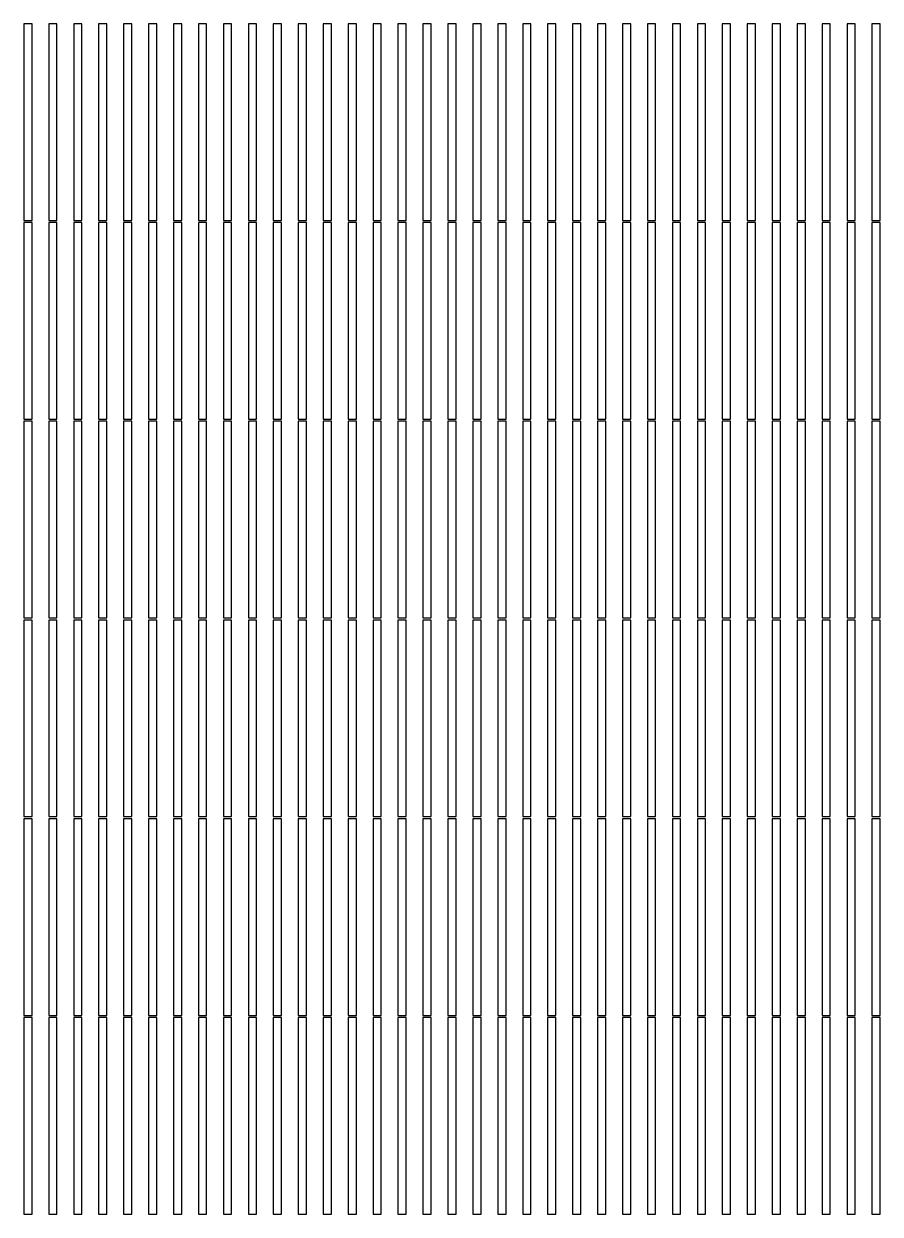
# Model space of a CAD drawing. Header units: metres. Extents: x 570524 to 572472, y 4163279 to 4164690.
# Drawn here: x 570762 to 570999, y 4163619.2 to 4163948.8 of the extents above; entities that cross this region are included whole.
import ezdxf

# ---------------------------------------------------------------- set-up
doc = ezdxf.new("R2010")
doc.units = ezdxf.units.M

msp = doc.modelspace()

# ---------------------------------------------------------------- linework, layer by layer
at = {"layer": 'PV_TABLE'}
for p, q in [((570764.319, 4163948.815), (570762.041, 4163948.815)), ((570762.041, 4163948.815), (570762.041, 4163894.385)), ((570764.319, 4163894.385), (570764.319, 4163948.815)), ((570771.219, 4163948.815), (570768.941, 4163948.815)), ((570768.941, 4163948.815), (570768.941, 4163894.385)), ((570771.219, 4163894.385), (570771.219, 4163948.815)), ((570778.119, 4163948.815), (570775.841, 4163948.815)), ((570775.841, 4163948.815), (570775.841, 4163894.385)), ((570778.119, 4163894.385), (570778.119, 4163948.815)), ((570785.029, 4163948.815), (570782.751, 4163948.815)), ((570782.751, 4163948.815), (570782.751, 4163894.385)), ((570785.029, 4163894.385), (570785.029, 4163948.815)), ((570791.929, 4163948.815), (570789.651, 4163948.815)), ((570789.651, 4163948.815), (570789.651, 4163894.385)), ((570791.929, 4163894.385), (570791.929, 4163948.815)), ((570798.829, 4163948.815), (570796.551, 4163948.815)), ((570796.551, 4163948.815), (570796.551, 4163894.385)), ((570798.829, 4163894.385), (570798.829, 4163948.815)), ((570805.739, 4163948.815), (570803.461, 4163948.815)), ((570803.461, 4163948.815), (570803.461, 4163894.385)), ((570805.739, 4163894.385), (570805.739, 4163948.815)), ((570812.639, 4163948.815), (570810.361, 4163948.815)), ((570810.361, 4163948.815), (570810.361, 4163894.385)), ((570812.639, 4163894.385), (570812.639, 4163948.815)), ((570819.539, 4163948.815), (570817.261, 4163948.815)), ((570817.261, 4163948.815), (570817.261, 4163894.385)), ((570819.539, 4163894.385), (570819.539, 4163948.815)), ((570826.449, 4163948.815), (570824.171, 4163948.815)), ((570824.171, 4163948.815), (570824.171, 4163894.385)), ((570826.449, 4163894.385), (570826.449, 4163948.815)), ((570833.349, 4163948.815), (570831.071, 4163948.815)), ((570831.071, 4163948.815), (570831.071, 4163894.385)), ((570833.349, 4163894.385), (570833.349, 4163948.815)), ((570840.249, 4163948.815), (570837.971, 4163948.815)), ((570837.971, 4163948.815), (570837.971, 4163894.385)), ((570840.249, 4163894.385), (570840.249, 4163948.815)), ((570847.149, 4163948.815), (570844.871, 4163948.815)), ((570844.871, 4163948.815), (570844.871, 4163894.385)), ((570847.149, 4163894.385), (570847.149, 4163948.815)), ((570854.059, 4163948.815), (570851.781, 4163948.815)), ((570851.781, 4163948.815), (570851.781, 4163894.385)), ((570854.059, 4163894.385), (570854.059, 4163948.815)), ((570860.959, 4163948.815), (570858.681, 4163948.815)), ((570858.681, 4163948.815), (570858.681, 4163894.385)), ((570860.959, 4163894.385), (570860.959, 4163948.815)), ((570867.859, 4163948.815), (570865.581, 4163948.815)), ((570865.581, 4163948.815), (570865.581, 4163894.385)), ((570867.859, 4163894.385), (570867.859, 4163948.815)), ((570874.769, 4163948.815), (570872.491, 4163948.815)), ((570872.491, 4163948.815), (570872.491, 4163894.385)), ((570874.769, 4163894.385), (570874.769, 4163948.815)), ((570881.669, 4163948.815), (570879.391, 4163948.815)), ((570879.391, 4163948.815), (570879.391, 4163894.385)), ((570881.669, 4163894.385), (570881.669, 4163948.815)), ((570888.569, 4163948.815), (570886.291, 4163948.815)), ((570886.291, 4163948.815), (570886.291, 4163894.385)), ((570888.569, 4163894.385), (570888.569, 4163948.815)), ((570895.479, 4163948.815), (570893.201, 4163948.815)), ((570893.201, 4163948.815), (570893.201, 4163894.385)), ((570895.479, 4163894.385), (570895.479, 4163948.815)), ((570902.379, 4163948.815), (570900.101, 4163948.815)), ((570900.101, 4163948.815), (570900.101, 4163894.385)), ((570902.379, 4163894.385), (570902.379, 4163948.815)), ((570909.279, 4163948.815), (570907.001, 4163948.815)), ((570907.001, 4163948.815), (570907.001, 4163894.385)), ((570909.279, 4163894.385), (570909.279, 4163948.815)), ((570916.179, 4163948.815), (570913.901, 4163948.815)), ((570913.901, 4163948.815), (570913.901, 4163894.385)), ((570916.179, 4163894.385), (570916.179, 4163948.815)), ((570923.089, 4163948.815), (570920.811, 4163948.815)), ((570920.811, 4163948.815), (570920.811, 4163894.385)), ((570923.089, 4163894.385), (570923.089, 4163948.815)), ((570929.989, 4163948.815), (570927.711, 4163948.815)), ((570927.711, 4163948.815), (570927.711, 4163894.385)), ((570929.989, 4163894.385), (570929.989, 4163948.815)), ((570936.889, 4163948.815), (570934.611, 4163948.815)), ((570934.611, 4163948.815), (570934.611, 4163894.385)), ((570936.889, 4163894.385), (570936.889, 4163948.815)), ((570943.799, 4163948.815), (570941.521, 4163948.815)), ((570941.521, 4163948.815), (570941.521, 4163894.385)), ((570943.799, 4163894.385), (570943.799, 4163948.815)), ((570950.699, 4163948.815), (570948.421, 4163948.815)), ((570948.421, 4163948.815), (570948.421, 4163894.385)), ((570950.699, 4163894.385), (570950.699, 4163948.815)), ((570957.599, 4163948.815), (570955.321, 4163948.815)), ((570955.321, 4163948.815), (570955.321, 4163894.385)), ((570957.599, 4163894.385), (570957.599, 4163948.815)), ((570964.509, 4163948.815), (570962.231, 4163948.815)), ((570962.231, 4163948.815), (570962.231, 4163894.385)), ((570964.509, 4163894.385), (570964.509, 4163948.815)), ((570971.409, 4163948.815), (570969.131, 4163948.815)), ((570969.131, 4163948.815), (570969.131, 4163894.385)), ((570971.409, 4163894.385), (570971.409, 4163948.815)), ((570978.309, 4163948.815), (570976.031, 4163948.815)), ((570976.031, 4163948.815), (570976.031, 4163894.385)), ((570978.309, 4163894.385), (570978.309, 4163948.815)), ((570985.209, 4163948.815), (570982.931, 4163948.815)), ((570982.931, 4163948.815), (570982.931, 4163894.385)), ((570985.209, 4163894.385), (570985.209, 4163948.815)), ((570992.119, 4163948.815), (570989.841, 4163948.815)), ((570989.841, 4163948.815), (570989.841, 4163894.385)), ((570992.119, 4163894.385), (570992.119, 4163948.815)), ((570999.019, 4163948.815), (570996.741, 4163948.815)), ((570996.741, 4163948.815), (570996.741, 4163894.385)), ((570999.019, 4163894.385), (570999.019, 4163948.815)), ((570762.041, 4163894.385), (570764.319, 4163894.385)), ((570764.319, 4163893.785), (570762.041, 4163893.785)), ((570762.041, 4163893.785), (570762.041, 4163839.355)), ((570764.319, 4163839.355), (570764.319, 4163893.785)), ((570768.941, 4163894.385), (570771.219, 4163894.385)), ((570771.219, 4163893.785), (570768.941, 4163893.785)), ((570768.941, 4163893.785), (570768.941, 4163839.355)), ((570771.219, 4163839.355), (570771.219, 4163893.785)), ((570775.841, 4163894.385), (570778.119, 4163894.385)), ((570778.119, 4163893.785), (570775.841, 4163893.785)), ((570775.841, 4163893.785), (570775.841, 4163839.355)), ((570778.119, 4163839.355), (570778.119, 4163893.785)), ((570782.751, 4163894.385), (570785.029, 4163894.385)), ((570785.029, 4163893.785), (570782.751, 4163893.785)), ((570782.751, 4163893.785), (570782.751, 4163839.355)), ((570785.029, 4163839.355), (570785.029, 4163893.785)), ((570789.651, 4163894.385), (570791.929, 4163894.385)), ((570791.929, 4163893.785), (570789.651, 4163893.785)), ((570789.651, 4163893.785), (570789.651, 4163839.355)), ((570791.929, 4163839.355), (570791.929, 4163893.785)), ((570796.551, 4163894.385), (570798.829, 4163894.385)), ((570798.829, 4163893.785), (570796.551, 4163893.785)), ((570796.551, 4163893.785), (570796.551, 4163839.355)), ((570798.829, 4163839.355), (570798.829, 4163893.785)), ((570803.461, 4163894.385), (570805.739, 4163894.385)), ((570805.739, 4163893.785), (570803.461, 4163893.785)), ((570803.461, 4163893.785), (570803.461, 4163839.355)), ((570805.739, 4163839.355), (570805.739, 4163893.785)), ((570810.361, 4163894.385), (570812.639, 4163894.385)), ((570812.639, 4163893.785), (570810.361, 4163893.785)), ((570810.361, 4163893.785), (570810.361, 4163839.355)), ((570812.639, 4163839.355), (570812.639, 4163893.785)), ((570817.261, 4163894.385), (570819.539, 4163894.385)), ((570819.539, 4163893.785), (570817.261, 4163893.785)), ((570817.261, 4163893.785), (570817.261, 4163839.355)), ((570819.539, 4163839.355), (570819.539, 4163893.785)), ((570824.171, 4163894.385), (570826.449, 4163894.385)), ((570826.449, 4163893.785), (570824.171, 4163893.785)), ((570824.171, 4163893.785), (570824.171, 4163839.355)), ((570826.449, 4163839.355), (570826.449, 4163893.785)), ((570831.071, 4163894.385), (570833.349, 4163894.385)), ((570833.349, 4163893.785), (570831.071, 4163893.785)), ((570831.071, 4163893.785), (570831.071, 4163839.355)), ((570833.349, 4163839.355), (570833.349, 4163893.785)), ((570837.971, 4163894.385), (570840.249, 4163894.385)), ((570840.249, 4163893.785), (570837.971, 4163893.785)), ((570837.971, 4163893.785), (570837.971, 4163839.355)), ((570840.249, 4163839.355), (570840.249, 4163893.785)), ((570844.871, 4163894.385), (570847.149, 4163894.385)), ((570847.149, 4163893.785), (570844.871, 4163893.785)), ((570844.871, 4163893.785), (570844.871, 4163839.355)), ((570847.149, 4163839.355), (570847.149, 4163893.785)), ((570851.781, 4163894.385), (570854.059, 4163894.385)), ((570854.059, 4163893.785), (570851.781, 4163893.785)), ((570851.781, 4163893.785), (570851.781, 4163839.355)), ((570854.059, 4163839.355), (570854.059, 4163893.785)), ((570858.681, 4163894.385), (570860.959, 4163894.385)), ((570860.959, 4163893.785), (570858.681, 4163893.785)), ((570858.681, 4163893.785), (570858.681, 4163839.355)), ((570860.959, 4163839.355), (570860.959, 4163893.785)), ((570865.581, 4163894.385), (570867.859, 4163894.385)), ((570867.859, 4163893.785), (570865.581, 4163893.785)), ((570865.581, 4163893.785), (570865.581, 4163839.355)), ((570867.859, 4163839.355), (570867.859, 4163893.785)), ((570872.491, 4163894.385), (570874.769, 4163894.385)), ((570874.769, 4163893.785), (570872.491, 4163893.785)), ((570872.491, 4163893.785), (570872.491, 4163839.355)), ((570874.769, 4163839.355), (570874.769, 4163893.785)), ((570879.391, 4163894.385), (570881.669, 4163894.385)), ((570881.669, 4163893.785), (570879.391, 4163893.785)), ((570879.391, 4163893.785), (570879.391, 4163839.355)), ((570881.669, 4163839.355), (570881.669, 4163893.785)), ((570886.291, 4163894.385), (570888.569, 4163894.385)), ((570888.569, 4163893.785), (570886.291, 4163893.785)), ((570886.291, 4163893.785), (570886.291, 4163839.355)), ((570888.569, 4163839.355), (570888.569, 4163893.785)), ((570893.201, 4163894.385), (570895.479, 4163894.385)), ((570895.479, 4163893.785), (570893.201, 4163893.785)), ((570893.201, 4163893.785), (570893.201, 4163839.355)), ((570895.479, 4163839.355), (570895.479, 4163893.785)), ((570900.101, 4163894.385), (570902.379, 4163894.385)), ((570902.379, 4163893.785), (570900.101, 4163893.785)), ((570900.101, 4163893.785), (570900.101, 4163839.355)), ((570902.379, 4163839.355), (570902.379, 4163893.785)), ((570907.001, 4163894.385), (570909.279, 4163894.385)), ((570909.279, 4163893.785), (570907.001, 4163893.785)), ((570907.001, 4163893.785), (570907.001, 4163839.355)), ((570909.279, 4163839.355), (570909.279, 4163893.785)), ((570913.901, 4163894.385), (570916.179, 4163894.385)), ((570916.179, 4163893.785), (570913.901, 4163893.785)), ((570913.901, 4163893.785), (570913.901, 4163839.355)), ((570916.179, 4163839.355), (570916.179, 4163893.785)), ((570920.811, 4163894.385), (570923.089, 4163894.385)), ((570923.089, 4163893.785), (570920.811, 4163893.785)), ((570920.811, 4163893.785), (570920.811, 4163839.355)), ((570923.089, 4163839.355), (570923.089, 4163893.785)), ((570927.711, 4163894.385), (570929.989, 4163894.385)), ((570929.989, 4163893.785), (570927.711, 4163893.785)), ((570927.711, 4163893.785), (570927.711, 4163839.355)), ((570929.989, 4163839.355), (570929.989, 4163893.785)), ((570934.611, 4163894.385), (570936.889, 4163894.385)), ((570936.889, 4163893.785), (570934.611, 4163893.785)), ((570934.611, 4163893.785), (570934.611, 4163839.355)), ((570936.889, 4163839.355), (570936.889, 4163893.785)), ((570941.521, 4163894.385), (570943.799, 4163894.385)), ((570943.799, 4163893.785), (570941.521, 4163893.785)), ((570941.521, 4163893.785), (570941.521, 4163839.355)), ((570943.799, 4163839.355), (570943.799, 4163893.785)), ((570948.421, 4163894.385), (570950.699, 4163894.385)), ((570950.699, 4163893.785), (570948.421, 4163893.785)), ((570948.421, 4163893.785), (570948.421, 4163839.355)), ((570950.699, 4163839.355), (570950.699, 4163893.785)), ((570955.321, 4163894.385), (570957.599, 4163894.385)), ((570957.599, 4163893.785), (570955.321, 4163893.785)), ((570955.321, 4163893.785), (570955.321, 4163839.355)), ((570957.599, 4163839.355), (570957.599, 4163893.785)), ((570962.231, 4163894.385), (570964.509, 4163894.385)), ((570964.509, 4163893.785), (570962.231, 4163893.785)), ((570962.231, 4163893.785), (570962.231, 4163839.355)), ((570964.509, 4163839.355), (570964.509, 4163893.785)), ((570969.131, 4163894.385), (570971.409, 4163894.385)), ((570971.409, 4163893.785), (570969.131, 4163893.785)), ((570969.131, 4163893.785), (570969.131, 4163839.355)), ((570971.409, 4163839.355), (570971.409, 4163893.785)), ((570976.031, 4163894.385), (570978.309, 4163894.385)), ((570978.309, 4163893.785), (570976.031, 4163893.785)), ((570976.031, 4163893.785), (570976.031, 4163839.355)), ((570978.309, 4163839.355), (570978.309, 4163893.785)), ((570982.931, 4163894.385), (570985.209, 4163894.385)), ((570985.209, 4163893.785), (570982.931, 4163893.785)), ((570982.931, 4163893.785), (570982.931, 4163839.355)), ((570985.209, 4163839.355), (570985.209, 4163893.785)), ((570989.841, 4163894.385), (570992.119, 4163894.385)), ((570992.119, 4163893.785), (570989.841, 4163893.785)), ((570989.841, 4163893.785), (570989.841, 4163839.355)), ((570992.119, 4163839.355), (570992.119, 4163893.785)), ((570996.741, 4163894.385), (570999.019, 4163894.385)), ((570999.019, 4163893.785), (570996.741, 4163893.785)), ((570996.741, 4163893.785), (570996.741, 4163839.355)), ((570999.019, 4163839.355), (570999.019, 4163893.785)), ((570762.041, 4163839.355), (570764.319, 4163839.355)), ((570768.941, 4163839.355), (570771.219, 4163839.355)), ((570775.841, 4163839.355), (570778.119, 4163839.355)), ((570782.751, 4163839.355), (570785.029, 4163839.355)), ((570789.651, 4163839.355), (570791.929, 4163839.355)), ((570796.551, 4163839.355), (570798.829, 4163839.355)), ((570803.461, 4163839.355), (570805.739, 4163839.355)), ((570810.361, 4163839.355), (570812.639, 4163839.355)), ((570817.261, 4163839.355), (570819.539, 4163839.355)), ((570824.171, 4163839.355), (570826.449, 4163839.355)), ((570831.071, 4163839.355), (570833.349, 4163839.355)), ((570837.971, 4163839.355), (570840.249, 4163839.355)), ((570844.871, 4163839.355), (570847.149, 4163839.355)), ((570851.781, 4163839.355), (570854.059, 4163839.355)), ((570858.681, 4163839.355), (570860.959, 4163839.355)), ((570865.581, 4163839.355), (570867.859, 4163839.355)), ((570872.491, 4163839.355), (570874.769, 4163839.355)), ((570879.391, 4163839.355), (570881.669, 4163839.355)), ((570886.291, 4163839.355), (570888.569, 4163839.355)), ((570893.201, 4163839.355), (570895.479, 4163839.355)), ((570900.101, 4163839.355), (570902.379, 4163839.355)), ((570907.001, 4163839.355), (570909.279, 4163839.355)), ((570913.901, 4163839.355), (570916.179, 4163839.355)), ((570920.811, 4163839.355), (570923.089, 4163839.355)), ((570927.711, 4163839.355), (570929.989, 4163839.355)), ((570934.611, 4163839.355), (570936.889, 4163839.355)), ((570941.521, 4163839.355), (570943.799, 4163839.355)), ((570948.421, 4163839.355), (570950.699, 4163839.355)), ((570955.321, 4163839.355), (570957.599, 4163839.355)), ((570962.231, 4163839.355), (570964.509, 4163839.355)), ((570969.131, 4163839.355), (570971.409, 4163839.355)), ((570976.031, 4163839.355), (570978.309, 4163839.355)), ((570982.931, 4163839.355), (570985.209, 4163839.355)), ((570989.841, 4163839.355), (570992.119, 4163839.355)), ((570996.741, 4163839.355), (570999.019, 4163839.355)), ((570764.319, 4163838.755), (570762.041, 4163838.755)), ((570762.041, 4163838.755), (570762.041, 4163784.325)), ((570764.319, 4163784.325), (570764.319, 4163838.755)), ((570771.219, 4163838.755), (570768.941, 4163838.755)), ((570768.941, 4163838.755), (570768.941, 4163784.325)), ((570771.219, 4163784.325), (570771.219, 4163838.755)), ((570778.119, 4163838.755), (570775.841, 4163838.755)), ((570775.841, 4163838.755), (570775.841, 4163784.325)), ((570778.119, 4163784.325), (570778.119, 4163838.755)), ((570785.029, 4163838.755), (570782.751, 4163838.755)), ((570782.751, 4163838.755), (570782.751, 4163784.325)), ((570785.029, 4163784.325), (570785.029, 4163838.755)), ((570791.929, 4163838.755), (570789.651, 4163838.755)), ((570789.651, 4163838.755), (570789.651, 4163784.325)), ((570791.929, 4163784.325), (570791.929, 4163838.755)), ((570798.829, 4163838.755), (570796.551, 4163838.755)), ((570796.551, 4163838.755), (570796.551, 4163784.325)), ((570798.829, 4163784.325), (570798.829, 4163838.755)), ((570805.739, 4163838.755), (570803.461, 4163838.755)), ((570803.461, 4163838.755), (570803.461, 4163784.325)), ((570805.739, 4163784.325), (570805.739, 4163838.755)), ((570812.639, 4163838.755), (570810.361, 4163838.755)), ((570810.361, 4163838.755), (570810.361, 4163784.325)), ((570812.639, 4163784.325), (570812.639, 4163838.755)), ((570819.539, 4163838.755), (570817.261, 4163838.755)), ((570817.261, 4163838.755), (570817.261, 4163784.325)), ((570819.539, 4163784.325), (570819.539, 4163838.755)), ((570826.449, 4163838.755), (570824.171, 4163838.755)), ((570824.171, 4163838.755), (570824.171, 4163784.325)), ((570826.449, 4163784.325), (570826.449, 4163838.755)), ((570833.349, 4163838.755), (570831.071, 4163838.755)), ((570831.071, 4163838.755), (570831.071, 4163784.325)), ((570833.349, 4163784.325), (570833.349, 4163838.755)), ((570840.249, 4163838.755), (570837.971, 4163838.755)), ((570837.971, 4163838.755), (570837.971, 4163784.325)), ((570840.249, 4163784.325), (570840.249, 4163838.755)), ((570847.149, 4163838.755), (570844.871, 4163838.755)), ((570844.871, 4163838.755), (570844.871, 4163784.325)), ((570847.149, 4163784.325), (570847.149, 4163838.755)), ((570854.059, 4163838.755), (570851.781, 4163838.755)), ((570851.781, 4163838.755), (570851.781, 4163784.325)), ((570854.059, 4163784.325), (570854.059, 4163838.755)), ((570860.959, 4163838.755), (570858.681, 4163838.755)), ((570858.681, 4163838.755), (570858.681, 4163784.325)), ((570860.959, 4163784.325), (570860.959, 4163838.755)), ((570867.859, 4163838.755), (570865.581, 4163838.755)), ((570865.581, 4163838.755), (570865.581, 4163784.325)), ((570867.859, 4163784.325), (570867.859, 4163838.755)), ((570874.769, 4163838.755), (570872.491, 4163838.755)), ((570872.491, 4163838.755), (570872.491, 4163784.325)), ((570874.769, 4163784.325), (570874.769, 4163838.755)), ((570881.669, 4163838.755), (570879.391, 4163838.755)), ((570879.391, 4163838.755), (570879.391, 4163784.325)), ((570881.669, 4163784.325), (570881.669, 4163838.755)), ((570888.569, 4163838.755), (570886.291, 4163838.755)), ((570886.291, 4163838.755), (570886.291, 4163784.325)), ((570888.569, 4163784.325), (570888.569, 4163838.755)), ((570895.479, 4163838.755), (570893.201, 4163838.755)), ((570893.201, 4163838.755), (570893.201, 4163784.325)), ((570895.479, 4163784.325), (570895.479, 4163838.755)), ((570902.379, 4163838.755), (570900.101, 4163838.755)), ((570900.101, 4163838.755), (570900.101, 4163784.325)), ((570902.379, 4163784.325), (570902.379, 4163838.755)), ((570909.279, 4163838.755), (570907.001, 4163838.755)), ((570907.001, 4163838.755), (570907.001, 4163784.325)), ((570909.279, 4163784.325), (570909.279, 4163838.755)), ((570916.179, 4163838.755), (570913.901, 4163838.755)), ((570913.901, 4163838.755), (570913.901, 4163784.325)), ((570916.179, 4163784.325), (570916.179, 4163838.755)), ((570923.089, 4163838.755), (570920.811, 4163838.755)), ((570920.811, 4163838.755), (570920.811, 4163784.325)), ((570923.089, 4163784.325), (570923.089, 4163838.755)), ((570929.989, 4163838.755), (570927.711, 4163838.755)), ((570927.711, 4163838.755), (570927.711, 4163784.325)), ((570929.989, 4163784.325), (570929.989, 4163838.755)), ((570936.889, 4163838.755), (570934.611, 4163838.755)), ((570934.611, 4163838.755), (570934.611, 4163784.325)), ((570936.889, 4163784.325), (570936.889, 4163838.755)), ((570943.799, 4163838.755), (570941.521, 4163838.755)), ((570941.521, 4163838.755), (570941.521, 4163784.325)), ((570943.799, 4163784.325), (570943.799, 4163838.755)), ((570950.699, 4163838.755), (570948.421, 4163838.755)), ((570948.421, 4163838.755), (570948.421, 4163784.325)), ((570950.699, 4163784.325), (570950.699, 4163838.755)), ((570957.599, 4163838.755), (570955.321, 4163838.755)), ((570955.321, 4163838.755), (570955.321, 4163784.325)), ((570957.599, 4163784.325), (570957.599, 4163838.755)), ((570964.509, 4163838.755), (570962.231, 4163838.755)), ((570962.231, 4163838.755), (570962.231, 4163784.325)), ((570964.509, 4163784.325), (570964.509, 4163838.755)), ((570971.409, 4163838.755), (570969.131, 4163838.755)), ((570969.131, 4163838.755), (570969.131, 4163784.325)), ((570971.409, 4163784.325), (570971.409, 4163838.755)), ((570978.309, 4163838.755), (570976.031, 4163838.755)), ((570976.031, 4163838.755), (570976.031, 4163784.325)), ((570978.309, 4163784.325), (570978.309, 4163838.755)), ((570985.209, 4163838.755), (570982.931, 4163838.755)), ((570982.931, 4163838.755), (570982.931, 4163784.325)), ((570985.209, 4163784.325), (570985.209, 4163838.755)), ((570992.119, 4163838.755), (570989.841, 4163838.755)), ((570989.841, 4163838.755), (570989.841, 4163784.325)), ((570992.119, 4163784.325), (570992.119, 4163838.755)), ((570999.019, 4163838.755), (570996.741, 4163838.755)), ((570996.741, 4163838.755), (570996.741, 4163784.325)), ((570999.019, 4163784.325), (570999.019, 4163838.755)), ((570762.041, 4163784.325), (570764.319, 4163784.325)), ((570764.319, 4163783.725), (570762.041, 4163783.725)), ((570762.041, 4163783.725), (570762.041, 4163729.295)), ((570764.319, 4163729.295), (570764.319, 4163783.725)), ((570768.941, 4163784.325), (570771.219, 4163784.325)), ((570771.219, 4163783.725), (570768.941, 4163783.725)), ((570768.941, 4163783.725), (570768.941, 4163729.295)), ((570771.219, 4163729.295), (570771.219, 4163783.725)), ((570775.841, 4163784.325), (570778.119, 4163784.325)), ((570778.119, 4163783.725), (570775.841, 4163783.725)), ((570775.841, 4163783.725), (570775.841, 4163729.295)), ((570778.119, 4163729.295), (570778.119, 4163783.725)), ((570782.751, 4163784.325), (570785.029, 4163784.325)), ((570785.029, 4163783.725), (570782.751, 4163783.725)), ((570782.751, 4163783.725), (570782.751, 4163729.295)), ((570785.029, 4163729.295), (570785.029, 4163783.725)), ((570789.651, 4163784.325), (570791.929, 4163784.325)), ((570791.929, 4163783.725), (570789.651, 4163783.725)), ((570789.651, 4163783.725), (570789.651, 4163729.295)), ((570791.929, 4163729.295), (570791.929, 4163783.725)), ((570796.551, 4163784.325), (570798.829, 4163784.325)), ((570798.829, 4163783.725), (570796.551, 4163783.725)), ((570796.551, 4163783.725), (570796.551, 4163729.295)), ((570798.829, 4163729.295), (570798.829, 4163783.725)), ((570803.461, 4163784.325), (570805.739, 4163784.325)), ((570805.739, 4163783.725), (570803.461, 4163783.725)), ((570803.461, 4163783.725), (570803.461, 4163729.295)), ((570805.739, 4163729.295), (570805.739, 4163783.725)), ((570810.361, 4163784.325), (570812.639, 4163784.325)), ((570812.639, 4163783.725), (570810.361, 4163783.725)), ((570810.361, 4163783.725), (570810.361, 4163729.295)), ((570812.639, 4163729.295), (570812.639, 4163783.725)), ((570817.261, 4163784.325), (570819.539, 4163784.325)), ((570819.539, 4163783.725), (570817.261, 4163783.725)), ((570817.261, 4163783.725), (570817.261, 4163729.295)), ((570819.539, 4163729.295), (570819.539, 4163783.725)), ((570824.171, 4163784.325), (570826.449, 4163784.325)), ((570826.449, 4163783.725), (570824.171, 4163783.725)), ((570824.171, 4163783.725), (570824.171, 4163729.295)), ((570826.449, 4163729.295), (570826.449, 4163783.725)), ((570831.071, 4163784.325), (570833.349, 4163784.325)), ((570833.349, 4163783.725), (570831.071, 4163783.725)), ((570831.071, 4163783.725), (570831.071, 4163729.295)), ((570833.349, 4163729.295), (570833.349, 4163783.725)), ((570837.971, 4163784.325), (570840.249, 4163784.325)), ((570840.249, 4163783.725), (570837.971, 4163783.725)), ((570837.971, 4163783.725), (570837.971, 4163729.295)), ((570840.249, 4163729.295), (570840.249, 4163783.725)), ((570844.871, 4163784.325), (570847.149, 4163784.325)), ((570847.149, 4163783.725), (570844.871, 4163783.725)), ((570844.871, 4163783.725), (570844.871, 4163729.295)), ((570847.149, 4163729.295), (570847.149, 4163783.725)), ((570851.781, 4163784.325), (570854.059, 4163784.325)), ((570854.059, 4163783.725), (570851.781, 4163783.725)), ((570851.781, 4163783.725), (570851.781, 4163729.295)), ((570854.059, 4163729.295), (570854.059, 4163783.725)), ((570858.681, 4163784.325), (570860.959, 4163784.325)), ((570860.959, 4163783.725), (570858.681, 4163783.725)), ((570858.681, 4163783.725), (570858.681, 4163729.295)), ((570860.959, 4163729.295), (570860.959, 4163783.725)), ((570865.581, 4163784.325), (570867.859, 4163784.325)), ((570867.859, 4163783.725), (570865.581, 4163783.725)), ((570865.581, 4163783.725), (570865.581, 4163729.295)), ((570867.859, 4163729.295), (570867.859, 4163783.725)), ((570872.491, 4163784.325), (570874.769, 4163784.325)), ((570874.769, 4163783.725), (570872.491, 4163783.725)), ((570872.491, 4163783.725), (570872.491, 4163729.295)), ((570874.769, 4163729.295), (570874.769, 4163783.725)), ((570879.391, 4163784.325), (570881.669, 4163784.325)), ((570881.669, 4163783.725), (570879.391, 4163783.725)), ((570879.391, 4163783.725), (570879.391, 4163729.295)), ((570881.669, 4163729.295), (570881.669, 4163783.725)), ((570886.291, 4163784.325), (570888.569, 4163784.325)), ((570888.569, 4163783.725), (570886.291, 4163783.725)), ((570886.291, 4163783.725), (570886.291, 4163729.295)), ((570888.569, 4163729.295), (570888.569, 4163783.725)), ((570893.201, 4163784.325), (570895.479, 4163784.325)), ((570895.479, 4163783.725), (570893.201, 4163783.725)), ((570893.201, 4163783.725), (570893.201, 4163729.295)), ((570895.479, 4163729.295), (570895.479, 4163783.725)), ((570900.101, 4163784.325), (570902.379, 4163784.325)), ((570902.379, 4163783.725), (570900.101, 4163783.725)), ((570900.101, 4163783.725), (570900.101, 4163729.295)), ((570902.379, 4163729.295), (570902.379, 4163783.725)), ((570907.001, 4163784.325), (570909.279, 4163784.325)), ((570909.279, 4163783.725), (570907.001, 4163783.725)), ((570907.001, 4163783.725), (570907.001, 4163729.295)), ((570909.279, 4163729.295), (570909.279, 4163783.725)), ((570913.901, 4163784.325), (570916.179, 4163784.325)), ((570916.179, 4163783.725), (570913.901, 4163783.725)), ((570913.901, 4163783.725), (570913.901, 4163729.295)), ((570916.179, 4163729.295), (570916.179, 4163783.725)), ((570920.811, 4163784.325), (570923.089, 4163784.325)), ((570923.089, 4163783.725), (570920.811, 4163783.725)), ((570920.811, 4163783.725), (570920.811, 4163729.295)), ((570923.089, 4163729.295), (570923.089, 4163783.725)), ((570927.711, 4163784.325), (570929.989, 4163784.325)), ((570929.989, 4163783.725), (570927.711, 4163783.725)), ((570927.711, 4163783.725), (570927.711, 4163729.295)), ((570929.989, 4163729.295), (570929.989, 4163783.725)), ((570934.611, 4163784.325), (570936.889, 4163784.325)), ((570936.889, 4163783.725), (570934.611, 4163783.725)), ((570934.611, 4163783.725), (570934.611, 4163729.295)), ((570936.889, 4163729.295), (570936.889, 4163783.725)), ((570941.521, 4163784.325), (570943.799, 4163784.325)), ((570943.799, 4163783.725), (570941.521, 4163783.725)), ((570941.521, 4163783.725), (570941.521, 4163729.295)), ((570943.799, 4163729.295), (570943.799, 4163783.725)), ((570948.421, 4163784.325), (570950.699, 4163784.325)), ((570950.699, 4163783.725), (570948.421, 4163783.725)), ((570948.421, 4163783.725), (570948.421, 4163729.295)), ((570950.699, 4163729.295), (570950.699, 4163783.725)), ((570955.321, 4163784.325), (570957.599, 4163784.325)), ((570957.599, 4163783.725), (570955.321, 4163783.725)), ((570955.321, 4163783.725), (570955.321, 4163729.295)), ((570957.599, 4163729.295), (570957.599, 4163783.725)), ((570962.231, 4163784.325), (570964.509, 4163784.325)), ((570964.509, 4163783.725), (570962.231, 4163783.725)), ((570962.231, 4163783.725), (570962.231, 4163729.295)), ((570964.509, 4163729.295), (570964.509, 4163783.725)), ((570969.131, 4163784.325), (570971.409, 4163784.325)), ((570971.409, 4163783.725), (570969.131, 4163783.725)), ((570969.131, 4163783.725), (570969.131, 4163729.295)), ((570971.409, 4163729.295), (570971.409, 4163783.725)), ((570976.031, 4163784.325), (570978.309, 4163784.325)), ((570978.309, 4163783.725), (570976.031, 4163783.725)), ((570976.031, 4163783.725), (570976.031, 4163729.295)), ((570978.309, 4163729.295), (570978.309, 4163783.725)), ((570982.931, 4163784.325), (570985.209, 4163784.325)), ((570985.209, 4163783.725), (570982.931, 4163783.725)), ((570982.931, 4163783.725), (570982.931, 4163729.295)), ((570985.209, 4163729.295), (570985.209, 4163783.725)), ((570989.841, 4163784.325), (570992.119, 4163784.325)), ((570992.119, 4163783.725), (570989.841, 4163783.725)), ((570989.841, 4163783.725), (570989.841, 4163729.295)), ((570992.119, 4163729.295), (570992.119, 4163783.725)), ((570996.741, 4163784.325), (570999.019, 4163784.325)), ((570999.019, 4163783.725), (570996.741, 4163783.725)), ((570996.741, 4163783.725), (570996.741, 4163729.295)), ((570999.019, 4163729.295), (570999.019, 4163783.725)), ((570762.041, 4163729.295), (570764.319, 4163729.295)), ((570764.319, 4163728.695), (570762.041, 4163728.695)), ((570762.041, 4163728.695), (570762.041, 4163674.265)), ((570764.319, 4163674.265), (570764.319, 4163728.695)), ((570768.941, 4163729.295), (570771.219, 4163729.295)), ((570771.219, 4163728.695), (570768.941, 4163728.695)), ((570768.941, 4163728.695), (570768.941, 4163674.265)), ((570771.219, 4163674.265), (570771.219, 4163728.695)), ((570775.841, 4163729.295), (570778.119, 4163729.295)), ((570778.119, 4163728.695), (570775.841, 4163728.695)), ((570775.841, 4163728.695), (570775.841, 4163674.265)), ((570778.119, 4163674.265), (570778.119, 4163728.695)), ((570782.751, 4163729.295), (570785.029, 4163729.295)), ((570785.029, 4163728.695), (570782.751, 4163728.695)), ((570782.751, 4163728.695), (570782.751, 4163674.265)), ((570785.029, 4163674.265), (570785.029, 4163728.695)), ((570789.651, 4163729.295), (570791.929, 4163729.295)), ((570791.929, 4163728.695), (570789.651, 4163728.695)), ((570789.651, 4163728.695), (570789.651, 4163674.265)), ((570791.929, 4163674.265), (570791.929, 4163728.695)), ((570796.551, 4163729.295), (570798.829, 4163729.295)), ((570798.829, 4163728.695), (570796.551, 4163728.695)), ((570796.551, 4163728.695), (570796.551, 4163674.265)), ((570798.829, 4163674.265), (570798.829, 4163728.695)), ((570803.461, 4163729.295), (570805.739, 4163729.295)), ((570805.739, 4163728.695), (570803.461, 4163728.695)), ((570803.461, 4163728.695), (570803.461, 4163674.265)), ((570805.739, 4163674.265), (570805.739, 4163728.695)), ((570810.361, 4163729.295), (570812.639, 4163729.295)), ((570812.639, 4163728.695), (570810.361, 4163728.695)), ((570810.361, 4163728.695), (570810.361, 4163674.265)), ((570812.639, 4163674.265), (570812.639, 4163728.695)), ((570817.261, 4163729.295), (570819.539, 4163729.295)), ((570819.539, 4163728.695), (570817.261, 4163728.695)), ((570817.261, 4163728.695), (570817.261, 4163674.265)), ((570819.539, 4163674.265), (570819.539, 4163728.695)), ((570824.171, 4163729.295), (570826.449, 4163729.295)), ((570826.449, 4163728.695), (570824.171, 4163728.695)), ((570824.171, 4163728.695), (570824.171, 4163674.265)), ((570826.449, 4163674.265), (570826.449, 4163728.695)), ((570831.071, 4163729.295), (570833.349, 4163729.295)), ((570833.349, 4163728.695), (570831.071, 4163728.695)), ((570831.071, 4163728.695), (570831.071, 4163674.265)), ((570833.349, 4163674.265), (570833.349, 4163728.695)), ((570837.971, 4163729.295), (570840.249, 4163729.295)), ((570840.249, 4163728.695), (570837.971, 4163728.695)), ((570837.971, 4163728.695), (570837.971, 4163674.265)), ((570840.249, 4163674.265), (570840.249, 4163728.695)), ((570844.871, 4163729.295), (570847.149, 4163729.295)), ((570847.149, 4163728.695), (570844.871, 4163728.695)), ((570844.871, 4163728.695), (570844.871, 4163674.265)), ((570847.149, 4163674.265), (570847.149, 4163728.695)), ((570851.781, 4163729.295), (570854.059, 4163729.295)), ((570854.059, 4163728.695), (570851.781, 4163728.695)), ((570851.781, 4163728.695), (570851.781, 4163674.265)), ((570854.059, 4163674.265), (570854.059, 4163728.695)), ((570858.681, 4163729.295), (570860.959, 4163729.295)), ((570860.959, 4163728.695), (570858.681, 4163728.695)), ((570858.681, 4163728.695), (570858.681, 4163674.265)), ((570860.959, 4163674.265), (570860.959, 4163728.695)), ((570865.581, 4163729.295), (570867.859, 4163729.295)), ((570867.859, 4163728.695), (570865.581, 4163728.695)), ((570865.581, 4163728.695), (570865.581, 4163674.265)), ((570867.859, 4163674.265), (570867.859, 4163728.695)), ((570872.491, 4163729.295), (570874.769, 4163729.295)), ((570874.769, 4163728.695), (570872.491, 4163728.695)), ((570872.491, 4163728.695), (570872.491, 4163674.265)), ((570874.769, 4163674.265), (570874.769, 4163728.695)), ((570879.391, 4163729.295), (570881.669, 4163729.295)), ((570881.669, 4163728.695), (570879.391, 4163728.695)), ((570879.391, 4163728.695), (570879.391, 4163674.265)), ((570881.669, 4163674.265), (570881.669, 4163728.695)), ((570886.291, 4163729.295), (570888.569, 4163729.295)), ((570888.569, 4163728.695), (570886.291, 4163728.695)), ((570886.291, 4163728.695), (570886.291, 4163674.265)), ((570888.569, 4163674.265), (570888.569, 4163728.695)), ((570893.201, 4163729.295), (570895.479, 4163729.295)), ((570895.479, 4163728.695), (570893.201, 4163728.695)), ((570893.201, 4163728.695), (570893.201, 4163674.265)), ((570895.479, 4163674.265), (570895.479, 4163728.695)), ((570900.101, 4163729.295), (570902.379, 4163729.295)), ((570902.379, 4163728.695), (570900.101, 4163728.695)), ((570900.101, 4163728.695), (570900.101, 4163674.265)), ((570902.379, 4163674.265), (570902.379, 4163728.695)), ((570907.001, 4163729.295), (570909.279, 4163729.295)), ((570909.279, 4163728.695), (570907.001, 4163728.695)), ((570907.001, 4163728.695), (570907.001, 4163674.265)), ((570909.279, 4163674.265), (570909.279, 4163728.695)), ((570913.901, 4163729.295), (570916.179, 4163729.295)), ((570916.179, 4163728.695), (570913.901, 4163728.695)), ((570913.901, 4163728.695), (570913.901, 4163674.265)), ((570916.179, 4163674.265), (570916.179, 4163728.695)), ((570920.811, 4163729.295), (570923.089, 4163729.295)), ((570923.089, 4163728.695), (570920.811, 4163728.695)), ((570920.811, 4163728.695), (570920.811, 4163674.265)), ((570923.089, 4163674.265), (570923.089, 4163728.695)), ((570927.711, 4163729.295), (570929.989, 4163729.295)), ((570929.989, 4163728.695), (570927.711, 4163728.695)), ((570927.711, 4163728.695), (570927.711, 4163674.265)), ((570929.989, 4163674.265), (570929.989, 4163728.695)), ((570934.611, 4163729.295), (570936.889, 4163729.295)), ((570936.889, 4163728.695), (570934.611, 4163728.695)), ((570934.611, 4163728.695), (570934.611, 4163674.265)), ((570936.889, 4163674.265), (570936.889, 4163728.695)), ((570941.521, 4163729.295), (570943.799, 4163729.295)), ((570943.799, 4163728.695), (570941.521, 4163728.695)), ((570941.521, 4163728.695), (570941.521, 4163674.265)), ((570943.799, 4163674.265), (570943.799, 4163728.695)), ((570948.421, 4163729.295), (570950.699, 4163729.295)), ((570950.699, 4163728.695), (570948.421, 4163728.695)), ((570948.421, 4163728.695), (570948.421, 4163674.265)), ((570950.699, 4163674.265), (570950.699, 4163728.695)), ((570955.321, 4163729.295), (570957.599, 4163729.295)), ((570957.599, 4163728.695), (570955.321, 4163728.695)), ((570955.321, 4163728.695), (570955.321, 4163674.265)), ((570957.599, 4163674.265), (570957.599, 4163728.695)), ((570962.231, 4163729.295), (570964.509, 4163729.295)), ((570964.509, 4163728.695), (570962.231, 4163728.695)), ((570962.231, 4163728.695), (570962.231, 4163674.265)), ((570964.509, 4163674.265), (570964.509, 4163728.695)), ((570969.131, 4163729.295), (570971.409, 4163729.295)), ((570971.409, 4163728.695), (570969.131, 4163728.695)), ((570969.131, 4163728.695), (570969.131, 4163674.265)), ((570971.409, 4163674.265), (570971.409, 4163728.695)), ((570976.031, 4163729.295), (570978.309, 4163729.295)), ((570978.309, 4163728.695), (570976.031, 4163728.695)), ((570976.031, 4163728.695), (570976.031, 4163674.265)), ((570978.309, 4163674.265), (570978.309, 4163728.695)), ((570982.931, 4163729.295), (570985.209, 4163729.295)), ((570985.209, 4163728.695), (570982.931, 4163728.695)), ((570982.931, 4163728.695), (570982.931, 4163674.265)), ((570985.209, 4163674.265), (570985.209, 4163728.695)), ((570989.841, 4163729.295), (570992.119, 4163729.295)), ((570992.119, 4163728.695), (570989.841, 4163728.695)), ((570989.841, 4163728.695), (570989.841, 4163674.265)), ((570992.119, 4163674.265), (570992.119, 4163728.695)), ((570996.741, 4163729.295), (570999.019, 4163729.295)), ((570999.019, 4163728.695), (570996.741, 4163728.695)), ((570996.741, 4163728.695), (570996.741, 4163674.265)), ((570999.019, 4163674.265), (570999.019, 4163728.695)), ((570762.041, 4163674.265), (570764.319, 4163674.265)), ((570768.941, 4163674.265), (570771.219, 4163674.265)), ((570775.841, 4163674.265), (570778.119, 4163674.265)), ((570782.751, 4163674.265), (570785.029, 4163674.265)), ((570789.651, 4163674.265), (570791.929, 4163674.265)), ((570796.551, 4163674.265), (570798.829, 4163674.265)), ((570803.461, 4163674.265), (570805.739, 4163674.265)), ((570810.361, 4163674.265), (570812.639, 4163674.265)), ((570817.261, 4163674.265), (570819.539, 4163674.265)), ((570824.171, 4163674.265), (570826.449, 4163674.265)), ((570831.071, 4163674.265), (570833.349, 4163674.265)), ((570837.971, 4163674.265), (570840.249, 4163674.265)), ((570844.871, 4163674.265), (570847.149, 4163674.265)), ((570851.781, 4163674.265), (570854.059, 4163674.265)), ((570858.681, 4163674.265), (570860.959, 4163674.265)), ((570865.581, 4163674.265), (570867.859, 4163674.265)), ((570872.491, 4163674.265), (570874.769, 4163674.265)), ((570879.391, 4163674.265), (570881.669, 4163674.265)), ((570886.291, 4163674.265), (570888.569, 4163674.265)), ((570893.201, 4163674.265), (570895.479, 4163674.265)), ((570900.101, 4163674.265), (570902.379, 4163674.265)), ((570907.001, 4163674.265), (570909.279, 4163674.265)), ((570913.901, 4163674.265), (570916.179, 4163674.265)), ((570920.811, 4163674.265), (570923.089, 4163674.265)), ((570927.711, 4163674.265), (570929.989, 4163674.265)), ((570934.611, 4163674.265), (570936.889, 4163674.265)), ((570941.521, 4163674.265), (570943.799, 4163674.265)), ((570948.421, 4163674.265), (570950.699, 4163674.265)), ((570955.321, 4163674.265), (570957.599, 4163674.265)), ((570962.231, 4163674.265), (570964.509, 4163674.265)), ((570969.131, 4163674.265), (570971.409, 4163674.265)), ((570976.031, 4163674.265), (570978.309, 4163674.265)), ((570982.931, 4163674.265), (570985.209, 4163674.265)), ((570989.841, 4163674.265), (570992.119, 4163674.265)), ((570996.741, 4163674.265), (570999.019, 4163674.265)), ((570764.319, 4163673.655), (570762.041, 4163673.655)), ((570762.041, 4163673.655), (570762.041, 4163619.225)), ((570764.319, 4163619.225), (570764.319, 4163673.655)), ((570771.219, 4163673.655), (570768.941, 4163673.655)), ((570768.941, 4163673.655), (570768.941, 4163619.225)), ((570771.219, 4163619.225), (570771.219, 4163673.655)), ((570778.119, 4163673.655), (570775.841, 4163673.655)), ((570775.841, 4163673.655), (570775.841, 4163619.225)), ((570778.119, 4163619.225), (570778.119, 4163673.655)), ((570785.029, 4163673.655), (570782.751, 4163673.655)), ((570782.751, 4163673.655), (570782.751, 4163619.225)), ((570785.029, 4163619.225), (570785.029, 4163673.655)), ((570791.929, 4163673.655), (570789.651, 4163673.655)), ((570789.651, 4163673.655), (570789.651, 4163619.225)), ((570791.929, 4163619.225), (570791.929, 4163673.655)), ((570798.829, 4163673.655), (570796.551, 4163673.655)), ((570796.551, 4163673.655), (570796.551, 4163619.225)), ((570798.829, 4163619.225), (570798.829, 4163673.655)), ((570805.739, 4163673.655), (570803.461, 4163673.655)), ((570803.461, 4163673.655), (570803.461, 4163619.225)), ((570805.739, 4163619.225), (570805.739, 4163673.655)), ((570812.639, 4163673.655), (570810.361, 4163673.655)), ((570810.361, 4163673.655), (570810.361, 4163619.225)), ((570812.639, 4163619.225), (570812.639, 4163673.655)), ((570819.539, 4163673.655), (570817.261, 4163673.655)), ((570817.261, 4163673.655), (570817.261, 4163619.225)), ((570819.539, 4163619.225), (570819.539, 4163673.655)), ((570826.449, 4163673.655), (570824.171, 4163673.655)), ((570824.171, 4163673.655), (570824.171, 4163619.225)), ((570826.449, 4163619.225), (570826.449, 4163673.655)), ((570833.349, 4163673.655), (570831.071, 4163673.655)), ((570831.071, 4163673.655), (570831.071, 4163619.225)), ((570833.349, 4163619.225), (570833.349, 4163673.655)), ((570840.249, 4163673.655), (570837.971, 4163673.655)), ((570837.971, 4163673.655), (570837.971, 4163619.225)), ((570840.249, 4163619.225), (570840.249, 4163673.655)), ((570847.149, 4163673.655), (570844.871, 4163673.655)), ((570844.871, 4163673.655), (570844.871, 4163619.225)), ((570847.149, 4163619.225), (570847.149, 4163673.655)), ((570854.059, 4163673.655), (570851.781, 4163673.655)), ((570851.781, 4163673.655), (570851.781, 4163619.225)), ((570854.059, 4163619.225), (570854.059, 4163673.655)), ((570860.959, 4163673.655), (570858.681, 4163673.655)), ((570858.681, 4163673.655), (570858.681, 4163619.225)), ((570860.959, 4163619.225), (570860.959, 4163673.655)), ((570867.859, 4163673.655), (570865.581, 4163673.655)), ((570865.581, 4163673.655), (570865.581, 4163619.225)), ((570867.859, 4163619.225), (570867.859, 4163673.655)), ((570874.769, 4163673.655), (570872.491, 4163673.655)), ((570872.491, 4163673.655), (570872.491, 4163619.225)), ((570874.769, 4163619.225), (570874.769, 4163673.655)), ((570881.669, 4163673.655), (570879.391, 4163673.655)), ((570879.391, 4163673.655), (570879.391, 4163619.225)), ((570881.669, 4163619.225), (570881.669, 4163673.655)), ((570888.569, 4163673.655), (570886.291, 4163673.655)), ((570886.291, 4163673.655), (570886.291, 4163619.225)), ((570888.569, 4163619.225), (570888.569, 4163673.655)), ((570895.479, 4163673.655), (570893.201, 4163673.655)), ((570893.201, 4163673.655), (570893.201, 4163619.225)), ((570895.479, 4163619.225), (570895.479, 4163673.655)), ((570902.379, 4163673.655), (570900.101, 4163673.655)), ((570900.101, 4163673.655), (570900.101, 4163619.225)), ((570902.379, 4163619.225), (570902.379, 4163673.655)), ((570909.279, 4163673.655), (570907.001, 4163673.655)), ((570907.001, 4163673.655), (570907.001, 4163619.225)), ((570909.279, 4163619.225), (570909.279, 4163673.655)), ((570916.179, 4163673.655), (570913.901, 4163673.655)), ((570913.901, 4163673.655), (570913.901, 4163619.225)), ((570916.179, 4163619.225), (570916.179, 4163673.655)), ((570923.089, 4163673.655), (570920.811, 4163673.655)), ((570920.811, 4163673.655), (570920.811, 4163619.225)), ((570923.089, 4163619.225), (570923.089, 4163673.655)), ((570929.989, 4163673.655), (570927.711, 4163673.655)), ((570927.711, 4163673.655), (570927.711, 4163619.225)), ((570929.989, 4163619.225), (570929.989, 4163673.655)), ((570936.889, 4163673.655), (570934.611, 4163673.655)), ((570934.611, 4163673.655), (570934.611, 4163619.225)), ((570936.889, 4163619.225), (570936.889, 4163673.655)), ((570943.799, 4163673.655), (570941.521, 4163673.655)), ((570941.521, 4163673.655), (570941.521, 4163619.225)), ((570943.799, 4163619.225), (570943.799, 4163673.655)), ((570950.699, 4163673.655), (570948.421, 4163673.655)), ((570948.421, 4163673.655), (570948.421, 4163619.225)), ((570950.699, 4163619.225), (570950.699, 4163673.655)), ((570957.599, 4163673.655), (570955.321, 4163673.655)), ((570955.321, 4163673.655), (570955.321, 4163619.225)), ((570957.599, 4163619.225), (570957.599, 4163673.655)), ((570964.509, 4163673.655), (570962.231, 4163673.655)), ((570962.231, 4163673.655), (570962.231, 4163619.225)), ((570964.509, 4163619.225), (570964.509, 4163673.655)), ((570971.409, 4163673.655), (570969.131, 4163673.655)), ((570969.131, 4163673.655), (570969.131, 4163619.225)), ((570971.409, 4163619.225), (570971.409, 4163673.655)), ((570978.309, 4163673.655), (570976.031, 4163673.655)), ((570976.031, 4163673.655), (570976.031, 4163619.225)), ((570978.309, 4163619.225), (570978.309, 4163673.655)), ((570985.209, 4163673.655), (570982.931, 4163673.655)), ((570982.931, 4163673.655), (570982.931, 4163619.225)), ((570985.209, 4163619.225), (570985.209, 4163673.655)), ((570992.119, 4163673.655), (570989.841, 4163673.655)), ((570989.841, 4163673.655), (570989.841, 4163619.225)), ((570992.119, 4163619.225), (570992.119, 4163673.655)), ((570999.019, 4163673.655), (570996.741, 4163673.655)), ((570996.741, 4163673.655), (570996.741, 4163619.225)), ((570999.019, 4163619.225), (570999.019, 4163673.655)), ((570762.041, 4163619.225), (570764.319, 4163619.225)), ((570768.941, 4163619.225), (570771.219, 4163619.225)), ((570775.841, 4163619.225), (570778.119, 4163619.225)), ((570782.751, 4163619.225), (570785.029, 4163619.225)), ((570789.651, 4163619.225), (570791.929, 4163619.225)), ((570796.551, 4163619.225), (570798.829, 4163619.225)), ((570803.461, 4163619.225), (570805.739, 4163619.225)), ((570810.361, 4163619.225), (570812.639, 4163619.225)), ((570817.261, 4163619.225), (570819.539, 4163619.225)), ((570824.171, 4163619.225), (570826.449, 4163619.225)), ((570831.071, 4163619.225), (570833.349, 4163619.225)), ((570837.971, 4163619.225), (570840.249, 4163619.225)), ((570844.871, 4163619.225), (570847.149, 4163619.225)), ((570851.781, 4163619.225), (570854.059, 4163619.225)), ((570858.681, 4163619.225), (570860.959, 4163619.225)), ((570865.581, 4163619.225), (570867.859, 4163619.225)), ((570872.491, 4163619.225), (570874.769, 4163619.225)), ((570879.391, 4163619.225), (570881.669, 4163619.225)), ((570886.291, 4163619.225), (570888.569, 4163619.225)), ((570893.201, 4163619.225), (570895.479, 4163619.225)), ((570900.101, 4163619.225), (570902.379, 4163619.225)), ((570907.001, 4163619.225), (570909.279, 4163619.225)), ((570913.901, 4163619.225), (570916.179, 4163619.225)), ((570920.811, 4163619.225), (570923.089, 4163619.225)), ((570927.711, 4163619.225), (570929.989, 4163619.225)), ((570934.611, 4163619.225), (570936.889, 4163619.225)), ((570941.521, 4163619.225), (570943.799, 4163619.225)), ((570948.421, 4163619.225), (570950.699, 4163619.225)), ((570955.321, 4163619.225), (570957.599, 4163619.225)), ((570962.231, 4163619.225), (570964.509, 4163619.225)), ((570969.131, 4163619.225), (570971.409, 4163619.225)), ((570976.031, 4163619.225), (570978.309, 4163619.225)), ((570982.931, 4163619.225), (570985.209, 4163619.225)), ((570989.841, 4163619.225), (570992.119, 4163619.225)), ((570996.741, 4163619.225), (570999.019, 4163619.225))]:
    msp.add_line(p, q, dxfattribs=at)

doc.saveas('drawing.dxf')
